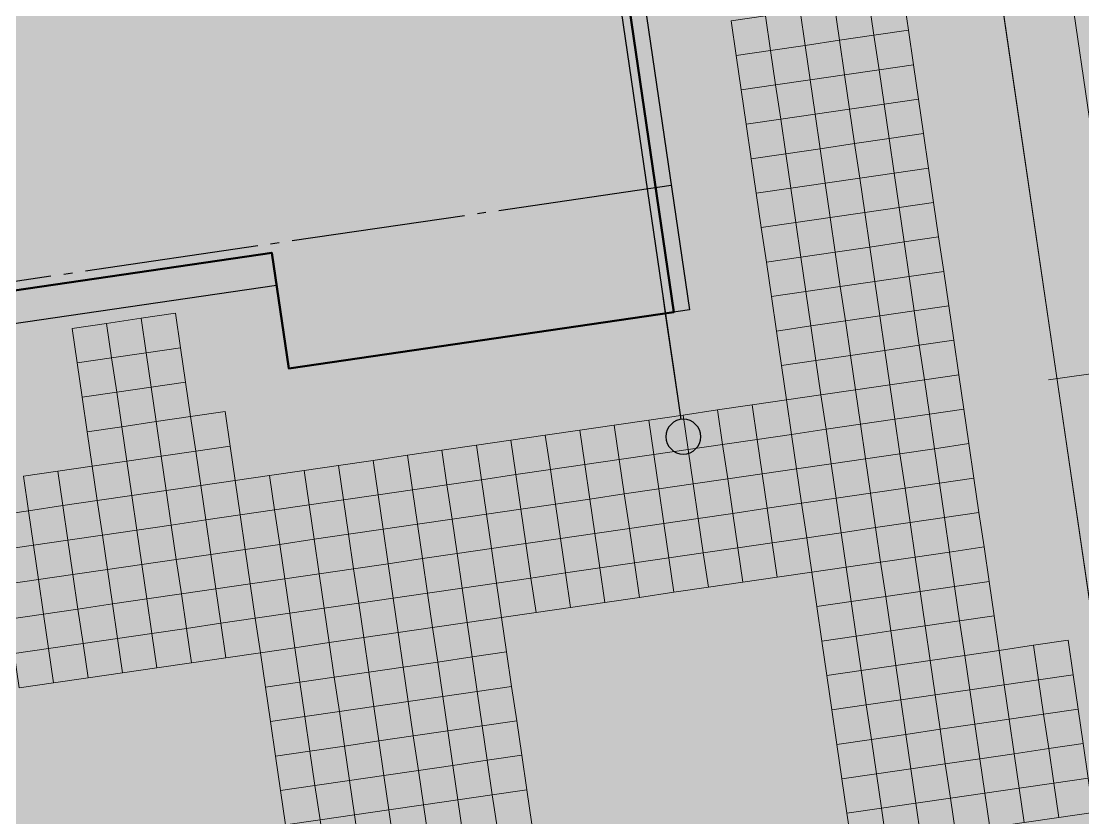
# Model space of a CAD drawing. Header units: metres. Extents: x 2 to 659295185, y -28 to 1124222152.
# Drawn here: x 656995.6 to 657026.11, y 1124443.84 to 1124466.75 of the extents above; entities that cross this region are included whole.
import ezdxf

# ---------------------------------------------------------------- set-up
doc = ezdxf.new("R2010")
doc.units = ezdxf.units.M
doc.header["$MEASUREMENT"] = 0
doc.linetypes.add('CENTER2', pattern=[1.125, 0.75, -0.125, 0.125, -0.125])
doc.linetypes.add('GOST2.303 5', pattern=[24, 20, -1.5, 1, -1.5])
doc.layers.add('Canchas', color=7, linetype='CONTINUOUS', lineweight=9)
doc.layers.add('ESCUELA', color=7, linetype='CONTINUOUS', lineweight=15)
doc.layers.add('parcela escuela', color=7, linetype='CONTINUOUS', lineweight=9, true_color=0xfffbf0)
doc.layers.add('texto', color=255, linetype='CONTINUOUS')

# ---------------------------------------------------------------- blocks, each defined once
blk = doc.blocks.new('Escuela')
at = {"layer": 'ESCUELA', "linetype": 'Continuous', "lineweight": 0}
blk.add_hatch(color=252, dxfattribs=at).paths.add_polyline_path([(259679, 202065), (259679, 211065), (256079, 211065), (256079, 213365), (219579, 213366), (219578, 191506), (230758, 191506), (230759, 194866), (256079, 194865), (256079, 202065)])
at = {"layer": 'ESCUELA', "color": 1, "lineweight": 25}
for p in [(219829, 214316), (219828, 191506)]:
    blk.add_line(p, (219828, 189033), dxfattribs=at)
at = {"layer": 'ESCUELA', "color": 1, "ltscale": 3.333333}
blk.add_line((219828, 191506), (219828, 189033), dxfattribs=at)
blk.add_line((219828, 191506), (219828, 189033), dxfattribs=at)
at = {"layer": 'ESCUELA', "color": 5, "lineweight": 30, "ltscale": 100}
blk.add_lwpolyline([(256529, 211515), (256529, 214315), (219129, 214316), (219128, 191506), (230758, 191506), (230759, 193916), (256529, 193915), (256529, 201615), (260129, 201615), (260129, 211515), (256529, 211515)], close=True, dxfattribs=at)
at = {"layer": 'ESCUELA', "color": 7, "lineweight": 70, "ltscale": 0.033333}
blk.add_lwpolyline([(259679, 202065), (259679, 211065), (256079, 211065), (256079, 213365), (219579, 213366), (219578, 191506), (230758, 191506), (230759, 194866), (256079, 194865), (256079, 202065), (259679, 202065)], close=True, dxfattribs=at)
at = {"layer": 'ESCUELA', "color": 1, "linetype": 'GOST2.303 5', "lineweight": 25, "ltscale": 250}
blk.add_lwpolyline([(219129, 195116), (256079, 195115), (259429, 195115), (262532, 195115)], dxfattribs=at)
at = {"layer": 'ESCUELA', "color": 1, "linetype": 'GOST2.303 5', "lineweight": 25, "ltscale": 100}
blk.add_lwpolyline([(219828, 192006), (219828, 191506), (219828, 189976), (219828, 188428)], dxfattribs=at)
at = {"layer": 'ESCUELA', "color": 1, "linetype": 'Continuous', "lineweight": 25, "ltscale": 100}
blk.add_circle((219828, 187928), 500, dxfattribs=at)
blk = doc.blocks.new('cancha 3')
at = {"layer": 'Canchas', "ltscale": 100, "true_color": 0x7bd1b5}
h = blk.add_hatch(color=123, dxfattribs=at)
h.paths.add_polyline_path([(656547.463, 1124241.66), (656579.463, 1124241.66), (656579.463, 1124222.66), (656547.463, 1124222.66)])
h.paths.add_polyline_path([(656549.463, 1124239.66), (656577.463, 1124239.66), (656577.463, 1124235.16), (656571.663, 1124233.96), (656571.663, 1124230.36), (656577.463, 1124229.16), (656577.463, 1124224.66), (656549.463, 1124224.66), (656549.463, 1124229.16), (656555.263, 1124230.36), (656555.263, 1124233.96), (656549.463, 1124235.16)], flags=16)
at = {"layer": 'Canchas', "lineweight": 100, "ltscale": 100, "true_color": 0xe79898}
h = blk.add_hatch(color=21, dxfattribs=at)
edge = h.paths.add_edge_path(flags=16)
edge.add_arc((656563.463, 1124232.16), 1.8, 0, 360)
edge = h.paths.add_edge_path()
edge.add_line((656549.463, 1124239.66), (656577.463, 1124239.66))
edge.add_line((656577.463, 1124239.66), (656577.463, 1124238.41))
edge.add_line((656577.463, 1124238.41), (656575.888, 1124238.41))
edge.add_arc((656575.888, 1124232.16), 6.25, 90, 270)
edge.add_line((656575.888, 1124225.91), (656577.463, 1124225.91))
edge.add_line((656577.463, 1124225.91), (656577.463, 1124224.66))
edge.add_line((656577.463, 1124224.66), (656549.463, 1124224.66))
edge.add_line((656549.463, 1124224.66), (656549.463, 1124225.91))
edge.add_line((656549.463, 1124225.91), (656551.038, 1124225.91))
edge.add_arc((656551.038, 1124232.16), 6.25, 270, 450)
edge.add_line((656551.038, 1124238.41), (656549.463, 1124238.41))
edge.add_line((656549.463, 1124238.41), (656549.463, 1124239.66))
at = {"layer": 'Canchas', "linetype": 'CENTER2', "ltscale": 5}
blk.add_line((656563.463, 1124241.985), (656563.463, 1124222.41), dxfattribs=at)
at = {"layer": 'Canchas', "linetype": 'Continuous', "ltscale": 0.25}
blk.add_line((656577.463, 1124224.66), (656549.463, 1124224.66), dxfattribs=at)
at = {"layer": 'Canchas', "color": 7, "ltscale": 100, "true_color": 0xffffff}
for p, q in [((656577.463, 1124224.66), (656549.463, 1124224.66)), ((656579.463, 1124222.66), (656547.463, 1124222.66))]:
    blk.add_line(p, q, dxfattribs=at)
at = {"layer": 'Canchas', "linetype": 'Continuous', "ltscale": 0.15}
blk.add_line((656579.463, 1124222.66), (656547.463, 1124222.66), dxfattribs=at)
at = {"layer": 'Canchas'}
blk.add_lwpolyline([(656547.463, 1124241.66), (656547.463, 1124222.66), (656579.463, 1124222.66), (656579.463, 1124241.66), (656547.463, 1124241.66)], dxfattribs=at)

msp = doc.modelspace()

# ---------------------------------------------------------------- hatches: boundary and pattern name
at = {"layer": 'parcela escuela', "linetype": 'Continuous'}
h = msp.add_hatch(color=256, dxfattribs=at)
edge = h.paths.add_edge_path()
edge.add_line((656957.8866, 1124481.2702), (656965.133, 1124431.7024))
edge.add_line((656965.133, 1124431.7024), (657000.5329, 1124436.8778))
edge.add_arc((657003.1674, 1124418.4915), 18.5741, 54.40376, 98.15409, ccw=False)
edge.add_line((657013.9788, 1124433.5948), (657050.1474, 1124438.8829))
edge.add_line((657050.1474, 1124438.8829), (657043.4221, 1124484.8819))
edge.add_arc((657034.7149, 1124483.6097), 8.7996, 8.31257, 98.36083)
edge.add_line((657033.4354, 1124492.3158), (656957.8866, 1124481.2702))

# ---------------------------------------------------------------- linework, layer by layer
at = {"layer": 'ESCUELA', "color": 248, "lineweight": 9, "ltscale": 100, "elevation": 433.2399}
for points in [[(657018.9523, 1124467.1873), (657019.0969, 1124466.1978), (657020.0864, 1124466.3425), (657019.9418, 1124467.332)], [(657019.9418, 1124467.332), (657020.0864, 1124466.3425), (657021.0759, 1124466.4871), (657020.9312, 1124467.4766)], [(657016.9733, 1124466.898), (657017.118, 1124465.9085), (657018.1074, 1124466.0532), (657017.9628, 1124467.0427)], [(657017.9628, 1124467.0427), (657018.1074, 1124466.0532), (657019.0969, 1124466.1978), (657018.9523, 1124467.1873)], [(657015.9838, 1124466.7534), (657016.1285, 1124465.7639), (657017.118, 1124465.9085), (657016.9733, 1124466.898)], [(657020.0864, 1124466.3425), (657020.231, 1124465.353), (657021.2205, 1124465.4976), (657021.0759, 1124466.4871)], [(657018.1074, 1124466.0532), (657018.2521, 1124465.0637), (657019.2416, 1124465.2084), (657019.0969, 1124466.1978)], [(657019.0969, 1124466.1978), (657019.2416, 1124465.2084), (657020.231, 1124465.353), (657020.0864, 1124466.3425)], [(657016.1285, 1124465.7639), (657016.2731, 1124464.7744), (657017.2626, 1124464.9191), (657017.118, 1124465.9086)], [(657017.118, 1124465.9086), (657017.2626, 1124464.9191), (657018.2521, 1124465.0637), (657018.1074, 1124466.0532)], [(657020.231, 1124465.353), (657020.3757, 1124464.3635), (657021.3652, 1124464.5082), (657021.2205, 1124465.4976)], [(657018.2521, 1124465.0637), (657018.3967, 1124464.0742), (657019.3862, 1124464.2189), (657019.2416, 1124465.2084)], [(657019.2416, 1124465.2084), (657019.3862, 1124464.2189), (657020.3757, 1124464.3635), (657020.231, 1124465.353)], [(657016.2731, 1124464.7744), (657016.4177, 1124463.785), (657017.4072, 1124463.9296), (657017.2626, 1124464.9191)], [(657017.2626, 1124464.9191), (657017.4072, 1124463.9296), (657018.3967, 1124464.0742), (657018.2521, 1124465.0637)], [(657019.3862, 1124464.2189), (657019.5308, 1124463.2294), (657020.5203, 1124463.374), (657020.3757, 1124464.3635)], [(657020.3757, 1124464.3635), (657020.5203, 1124463.374), (657021.5098, 1124463.5187), (657021.3652, 1124464.5082)], [(657017.4072, 1124463.9296), (657017.5519, 1124462.9401), (657018.5414, 1124463.0848), (657018.3967, 1124464.0742)], [(657018.3967, 1124464.0742), (657018.5414, 1124463.0848), (657019.5308, 1124463.2294), (657019.3862, 1124464.2189)], [(657016.4177, 1124463.785), (657016.5624, 1124462.7955), (657017.5519, 1124462.9401), (657017.4072, 1124463.9296)], [(657019.5308, 1124463.2294), (657019.6755, 1124462.2399), (657020.665, 1124462.3846), (657020.5203, 1124463.374)], [(657020.5203, 1124463.374), (657020.665, 1124462.3846), (657021.6544, 1124462.5292), (657021.5098, 1124463.5187)], [(657017.5519, 1124462.9401), (657017.6965, 1124461.9506), (657018.686, 1124462.0953), (657018.5414, 1124463.0848)], [(657018.5414, 1124463.0848), (657018.686, 1124462.0953), (657019.6755, 1124462.2399), (657019.5308, 1124463.2294)], [(657016.5624, 1124462.7955), (657016.707, 1124461.806), (657017.6965, 1124461.9506), (657017.5519, 1124462.9401)], [(657020.665, 1124462.3846), (657020.8096, 1124461.3951), (657021.7991, 1124461.5397), (657021.6544, 1124462.5292)], [(657018.686, 1124462.0953), (657018.8306, 1124461.1058), (657019.8201, 1124461.2504), (657019.6755, 1124462.2399)], [(657019.6755, 1124462.2399), (657019.8201, 1124461.2504), (657020.8096, 1124461.3951), (657020.665, 1124462.3846)], [(657016.707, 1124461.806), (657016.8517, 1124460.8165), (657017.8411, 1124460.9612), (657017.6965, 1124461.9506)], [(657017.6965, 1124461.9506), (657017.8411, 1124460.9612), (657018.8306, 1124461.1058), (657018.686, 1124462.0953)], [(657020.8096, 1124461.3951), (657020.9542, 1124460.4056), (657021.9437, 1124460.5502), (657021.7991, 1124461.5397)], [(657018.8306, 1124461.1058), (657018.9753, 1124460.1163), (657019.9648, 1124460.261), (657019.8201, 1124461.2504)], [(657019.8201, 1124461.2504), (657019.9648, 1124460.261), (657020.9542, 1124460.4056), (657020.8096, 1124461.3951)], [(657016.8517, 1124460.8165), (657016.9963, 1124459.827), (657017.9858, 1124459.9717), (657017.8411, 1124460.9612)], [(657017.8411, 1124460.9612), (657017.9858, 1124459.9717), (657018.9753, 1124460.1163), (657018.8306, 1124461.1058)], [(657019.9648, 1124460.261), (657020.1094, 1124459.2715), (657021.0989, 1124459.4161), (657020.9542, 1124460.4056)], [(657020.9542, 1124460.4056), (657021.0989, 1124459.4161), (657022.0884, 1124459.5608), (657021.9437, 1124460.5502)], [(657017.9858, 1124459.9717), (657018.1304, 1124458.9822), (657019.1199, 1124459.1268), (657018.9753, 1124460.1163)], [(657018.9753, 1124460.1163), (657019.1199, 1124459.1268), (657020.1094, 1124459.2715), (657019.9648, 1124460.261)], [(657016.9963, 1124459.827), (657017.1409, 1124458.8376), (657018.1304, 1124458.9822), (657017.9858, 1124459.9717)], [(657020.1094, 1124459.2715), (657020.254, 1124458.282), (657021.2435, 1124458.4266), (657021.0989, 1124459.4161)], [(657021.0989, 1124459.4161), (657021.2435, 1124458.4266), (657022.233, 1124458.5713), (657022.0884, 1124459.5608)], [(657018.1304, 1124458.9822), (657018.2751, 1124457.9927), (657019.2646, 1124458.1374), (657019.1199, 1124459.1269)], [(657019.1199, 1124459.1269), (657019.2646, 1124458.1374), (657020.254, 1124458.282), (657020.1094, 1124459.2715)], [(657017.1409, 1124458.8376), (657017.2856, 1124457.8481), (657018.2751, 1124457.9927), (657018.1304, 1124458.9822)], [(657021.2435, 1124458.4267), (657021.3882, 1124457.4372), (657022.3776, 1124457.5818), (657022.233, 1124458.5713)], [(656998.0521, 1124458.0684), (656998.1967, 1124457.079), (656999.1862, 1124457.2236), (656999.0415, 1124458.2131)], [(656999.0415, 1124458.2131), (656999.1862, 1124457.2236), (657000.1757, 1124457.3682), (657000.031, 1124458.3577)], [(657019.2646, 1124458.1374), (657019.4092, 1124457.1479), (657020.3987, 1124457.2925), (657020.254, 1124458.282)], [(657020.254, 1124458.282), (657020.3987, 1124457.2925), (657021.3882, 1124457.4372), (657021.2435, 1124458.4267)], [(656997.0626, 1124457.9238), (656997.2072, 1124456.9343), (656998.1967, 1124457.079), (656998.0521, 1124458.0684)], [(657017.2856, 1124457.8481), (657017.4302, 1124456.8586), (657018.4197, 1124457.0032), (657018.2751, 1124457.9927)], [(657018.2751, 1124457.9927), (657018.4197, 1124457.0032), (657019.4092, 1124457.1479), (657019.2646, 1124458.1374)], [(657021.3882, 1124457.4372), (657021.5328, 1124456.4477), (657022.5223, 1124456.5923), (657022.3776, 1124457.5818)], [(656999.1862, 1124457.2236), (656999.3308, 1124456.2341), (657000.3203, 1124456.3788), (657000.1757, 1124457.3682)], [(657019.4092, 1124457.1479), (657019.5538, 1124456.1584), (657020.5433, 1124456.3031), (657020.3987, 1124457.2925)], [(657020.3987, 1124457.2925), (657020.5433, 1124456.3031), (657021.5328, 1124456.4477), (657021.3882, 1124457.4372)], [(656997.2072, 1124456.9343), (656997.3519, 1124455.9448), (656998.3413, 1124456.0895), (656998.1967, 1124457.079)], [(656998.1967, 1124457.079), (656998.3413, 1124456.0895), (656999.3308, 1124456.2341), (656999.1862, 1124457.2236)], [(657017.4302, 1124456.8586), (657017.5749, 1124455.8691), (657018.5643, 1124456.0138), (657018.4197, 1124457.0033)], [(657018.4197, 1124457.0033), (657018.5643, 1124456.0138), (657019.5538, 1124456.1584), (657019.4092, 1124457.1479)], [(656999.3308, 1124456.2341), (656999.4755, 1124455.2446), (657000.4649, 1124455.3893), (657000.3203, 1124456.3788)], [(657020.5439, 1124456.3031), (657020.6886, 1124455.3137), (657021.678, 1124455.4583), (657021.5334, 1124456.4478)], [(657021.5334, 1124456.4478), (657021.678, 1124455.4583), (657022.6675, 1124455.6029), (657022.5229, 1124456.5924)], [(656997.3519, 1124455.9448), (656997.4965, 1124454.9554), (656998.486, 1124455.1), (656998.3413, 1124456.0895)], [(656998.3413, 1124456.0895), (656998.486, 1124455.1), (656999.4755, 1124455.2446), (656999.3308, 1124456.2341)], [(657018.5649, 1124456.0139), (657018.7096, 1124455.0244), (657019.6991, 1124455.169), (657019.5544, 1124456.1585)], [(657019.5544, 1124456.1585), (657019.6991, 1124455.169), (657020.6886, 1124455.3137), (657020.5439, 1124456.3031)], [(657015.5965, 1124455.5799), (657015.7411, 1124454.5905), (657016.7306, 1124454.7351), (657016.586, 1124455.7246)], [(657016.586, 1124455.7246), (657016.7306, 1124454.7351), (657017.7201, 1124454.8797), (657017.5755, 1124455.8692)], [(657017.5755, 1124455.8692), (657017.7201, 1124454.8797), (657018.7096, 1124455.0244), (657018.5649, 1124456.0139)], [(657000.4649, 1124455.3893), (657000.6096, 1124454.3998), (657001.5991, 1124454.5444), (657001.4544, 1124455.5339)], [(657013.6175, 1124455.2907), (657013.7622, 1124454.3012), (657014.7516, 1124454.4458), (657014.607, 1124455.4353)], [(657014.607, 1124455.4353), (657014.7516, 1124454.4458), (657015.7411, 1124454.5905), (657015.5965, 1124455.5799)], [(657020.6886, 1124455.3137), (657020.8332, 1124454.3242), (657021.8227, 1124454.4688), (657021.678, 1124455.4583)], [(657021.678, 1124455.4583), (657021.8227, 1124454.4688), (657022.8122, 1124454.6135), (657022.6675, 1124455.6029)], [(656998.486, 1124455.1), (656998.6306, 1124454.1105), (656999.6201, 1124454.2552), (656999.4755, 1124455.2446)], [(656999.4755, 1124455.2446), (656999.6201, 1124454.2552), (657000.6096, 1124454.3998), (657000.4649, 1124455.3893)], [(657011.6386, 1124455.0014), (657011.7832, 1124454.0119), (657012.7727, 1124454.1565), (657012.628, 1124455.146)], [(657012.628, 1124455.146), (657012.7727, 1124454.1565), (657013.7622, 1124454.3012), (657013.6175, 1124455.2907)], [(657018.7096, 1124455.0244), (657018.8542, 1124454.0349), (657019.8437, 1124454.1795), (657019.6991, 1124455.169)], [(657019.6991, 1124455.169), (657019.8437, 1124454.1795), (657020.8332, 1124454.3242), (657020.6886, 1124455.3137)], [(656997.4965, 1124454.9554), (656997.6411, 1124453.9659), (656998.6306, 1124454.1105), (656998.486, 1124455.1)], [(657009.6596, 1124454.7121), (657009.8042, 1124453.7226), (657010.7937, 1124453.8673), (657010.6491, 1124454.8567)], [(657010.6491, 1124454.8567), (657010.7937, 1124453.8673), (657011.7832, 1124454.0119), (657011.6386, 1124455.0014)], [(657016.7306, 1124454.7351), (657016.8753, 1124453.7456), (657017.8647, 1124453.8903), (657017.7201, 1124454.8797)], [(657017.7201, 1124454.8797), (657017.8647, 1124453.8903), (657018.8542, 1124454.0349), (657018.7096, 1124455.0244)], [(657000.6096, 1124454.3998), (657000.7542, 1124453.4103), (657001.7437, 1124453.555), (657001.5991, 1124454.5444)], [(657007.6806, 1124454.4228), (657007.8253, 1124453.4333), (657008.8147, 1124453.578), (657008.6701, 1124454.5675)], [(657008.6701, 1124454.5675), (657008.8147, 1124453.578), (657009.8042, 1124453.7226), (657009.6596, 1124454.7121)], [(657014.7516, 1124454.4458), (657014.8963, 1124453.4563), (657015.8858, 1124453.601), (657015.7411, 1124454.5905)], [(657015.7411, 1124454.5905), (657015.8858, 1124453.601), (657016.8753, 1124453.7456), (657016.7306, 1124454.7351)], [(657021.8227, 1124454.4688), (657021.9673, 1124453.4793), (657022.9568, 1124453.624), (657022.8122, 1124454.6135)], [(656998.6306, 1124454.1105), (656998.7753, 1124453.121), (656999.7647, 1124453.2657), (656999.6201, 1124454.2552)], [(656999.6201, 1124454.2552), (656999.7647, 1124453.2657), (657000.7542, 1124453.4103), (657000.6096, 1124454.3998)], [(657005.7016, 1124454.1335), (657005.8463, 1124453.144), (657006.8358, 1124453.2887), (657006.6911, 1124454.2782)], [(657006.6911, 1124454.2782), (657006.8358, 1124453.2887), (657007.8253, 1124453.4333), (657007.6806, 1124454.4228)], [(657012.7727, 1124454.1565), (657012.9173, 1124453.1671), (657013.9068, 1124453.3117), (657013.7622, 1124454.3012)], [(657013.7622, 1124454.3012), (657013.9068, 1124453.3117), (657014.8963, 1124453.4563), (657014.7516, 1124454.4458)], [(657019.8437, 1124454.1795), (657019.9883, 1124453.1901), (657020.9778, 1124453.3347), (657020.8332, 1124454.3242)], [(657020.8332, 1124454.3242), (657020.9778, 1124453.3347), (657021.9673, 1124453.4793), (657021.8227, 1124454.4688)], [(656996.6516, 1124453.8212), (656996.7963, 1124452.8318), (656997.7858, 1124452.9764), (656997.6411, 1124453.9659)], [(656997.6411, 1124453.9659), (656997.7858, 1124452.9764), (656998.7753, 1124453.121), (656998.6306, 1124454.1105)], [(657003.7227, 1124453.8443), (657003.8673, 1124452.8548), (657004.8568, 1124452.9994), (657004.7122, 1124453.9889)], [(657004.7122, 1124453.9889), (657004.8568, 1124452.9994), (657005.8463, 1124453.144), (657005.7016, 1124454.1335)], [(657010.7937, 1124453.8673), (657010.9383, 1124452.8778), (657011.9278, 1124453.0224), (657011.7832, 1124454.0119)], [(657011.7832, 1124454.0119), (657011.9278, 1124453.0224), (657012.9173, 1124453.1671), (657012.7727, 1124454.1565)], [(657016.8753, 1124453.7456), (657017.0199, 1124452.7561), (657018.0094, 1124452.9008), (657017.8647, 1124453.8903)], [(657017.8647, 1124453.8903), (657018.0094, 1124452.9008), (657018.9989, 1124453.0454), (657018.8542, 1124454.0349)], [(657018.8542, 1124454.0349), (657018.9989, 1124453.0454), (657019.9883, 1124453.1901), (657019.8437, 1124454.1795)], [(656995.6622, 1124453.6766), (656995.8068, 1124452.6871), (656996.7963, 1124452.8318), (656996.6516, 1124453.8212)], [(657001.7437, 1124453.555), (657001.8883, 1124452.5655), (657002.8778, 1124452.7101), (657002.7332, 1124453.6996)], [(657002.7332, 1124453.6996), (657002.8778, 1124452.7101), (657003.8673, 1124452.8548), (657003.7227, 1124453.8443)], [(657007.8253, 1124453.4333), (657007.9699, 1124452.4439), (657008.9594, 1124452.5885), (657008.8147, 1124453.578)], [(657008.8147, 1124453.578), (657008.9594, 1124452.5885), (657009.9489, 1124452.7331), (657009.8042, 1124453.7226)], [(657009.8042, 1124453.7226), (657009.9489, 1124452.7331), (657010.9383, 1124452.8778), (657010.7937, 1124453.8673)], [(657014.8963, 1124453.4563), (657015.0409, 1124452.4669), (657016.0304, 1124452.6115), (657015.8858, 1124453.601)], [(657015.8858, 1124453.601), (657016.0304, 1124452.6115), (657017.0199, 1124452.7561), (657016.8753, 1124453.7456)], [(657021.9673, 1124453.4793), (657022.112, 1124452.4899), (657023.1014, 1124452.6345), (657022.9568, 1124453.624)], [(656999.7647, 1124453.2657), (656999.9094, 1124452.2762), (657000.8989, 1124452.4208), (657000.7542, 1124453.4103)], [(657000.7542, 1124453.4103), (657000.8989, 1124452.4208), (657001.8883, 1124452.5655), (657001.7437, 1124453.555)], [(657005.8463, 1124453.1441), (657005.9909, 1124452.1546), (657006.9804, 1124452.2992), (657006.8358, 1124453.2887)], [(657006.8358, 1124453.2887), (657006.9804, 1124452.2992), (657007.9699, 1124452.4439), (657007.8253, 1124453.4333)], [(657012.9173, 1124453.1671), (657013.062, 1124452.1776), (657014.0514, 1124452.3222), (657013.9068, 1124453.3117)], [(657013.9068, 1124453.3117), (657014.0514, 1124452.3222), (657015.0409, 1124452.4669), (657014.8963, 1124453.4563)], [(657019.9883, 1124453.1901), (657020.133, 1124452.2006), (657021.1225, 1124452.3452), (657020.9778, 1124453.3347)], [(657020.9778, 1124453.3347), (657021.1225, 1124452.3452), (657022.112, 1124452.4899), (657021.9673, 1124453.4793)], [(656996.7963, 1124452.8318), (656996.9409, 1124451.8423), (656997.9304, 1124451.9869), (656997.7858, 1124452.9764)], [(656997.7858, 1124452.9764), (656997.9304, 1124451.9869), (656998.9199, 1124452.1316), (656998.7753, 1124453.1211)], [(656998.7753, 1124453.1211), (656998.9199, 1124452.1316), (656999.9094, 1124452.2762), (656999.7647, 1124453.2657)], [(657003.8673, 1124452.8548), (657004.012, 1124451.8653), (657005.0014, 1124452.0099), (657004.8568, 1124452.9994)], [(657004.8568, 1124452.9994), (657005.0014, 1124452.0099), (657005.9909, 1124452.1546), (657005.8463, 1124453.1441)], [(657010.9383, 1124452.8778), (657011.083, 1124451.8883), (657012.0725, 1124452.0329), (657011.9278, 1124453.0224)], [(657011.9278, 1124453.0224), (657012.0725, 1124452.0329), (657013.062, 1124452.1776), (657012.9173, 1124453.1671)], [(657018.0094, 1124452.9008), (657018.154, 1124451.9113), (657019.1435, 1124452.0559), (657018.9989, 1124453.0454)], [(657018.9989, 1124453.0454), (657019.1435, 1124452.0559), (657020.133, 1124452.2006), (657019.9883, 1124453.1901)], [(656994.8173, 1124452.5425), (656994.962, 1124451.553), (656995.9514, 1124451.6976), (656995.8068, 1124452.6871)], [(656995.8068, 1124452.6871), (656995.9514, 1124451.6976), (656996.9409, 1124451.8423), (656996.7963, 1124452.8318)], [(657001.8883, 1124452.5655), (657002.033, 1124451.576), (657003.0225, 1124451.7207), (657002.8778, 1124452.7101)], [(657002.8778, 1124452.7101), (657003.0225, 1124451.7207), (657004.012, 1124451.8653), (657003.8673, 1124452.8548)], [(657008.9594, 1124452.5885), (657009.104, 1124451.599), (657010.0935, 1124451.7436), (657009.9489, 1124452.7331)], [(657009.9489, 1124452.7331), (657010.0935, 1124451.7436), (657011.083, 1124451.8883), (657010.9383, 1124452.8778)], [(657016.0304, 1124452.6115), (657016.175, 1124451.622), (657017.1645, 1124451.7666), (657017.0199, 1124452.7561)], [(657017.0199, 1124452.7562), (657017.1645, 1124451.7667), (657018.154, 1124451.9113), (657018.0094, 1124452.9008)], [(656999.9094, 1124452.2762), (657000.054, 1124451.2867), (657001.0435, 1124451.4314), (657000.8989, 1124452.4209)], [(657000.8989, 1124452.4209), (657001.0435, 1124451.4314), (657002.033, 1124451.576), (657001.8883, 1124452.5655)], [(657006.9804, 1124452.2992), (657007.125, 1124451.3097), (657008.1145, 1124451.4544), (657007.9699, 1124452.4439)], [(657007.9699, 1124452.4439), (657008.1145, 1124451.4544), (657009.104, 1124451.599), (657008.9594, 1124452.5885)], [(657014.0514, 1124452.3222), (657014.1961, 1124451.3327), (657015.1856, 1124451.4774), (657015.0409, 1124452.4669)], [(657015.0409, 1124452.4669), (657015.1856, 1124451.4774), (657016.175, 1124451.622), (657016.0304, 1124452.6115)], [(657021.1225, 1124452.3452), (657021.2671, 1124451.3557), (657022.2566, 1124451.5004), (657022.112, 1124452.4899)], [(657022.112, 1124452.4899), (657022.2566, 1124451.5004), (657023.2461, 1124451.645), (657023.1014, 1124452.6345)], [(656997.9304, 1124451.9869), (656998.0751, 1124450.9974), (656999.0645, 1124451.1421), (656998.9199, 1124452.1316)], [(656998.9199, 1124452.1316), (656999.0645, 1124451.1421), (657000.054, 1124451.2867), (656999.9094, 1124452.2762)], [(657005.0014, 1124452.0099), (657005.1461, 1124451.0205), (657006.1356, 1124451.1651), (657005.9909, 1124452.1546)], [(657005.9909, 1124452.1546), (657006.1356, 1124451.1651), (657007.125, 1124451.3097), (657006.9804, 1124452.2992)], [(657012.0725, 1124452.0329), (657012.2171, 1124451.0435), (657013.2066, 1124451.1881), (657013.062, 1124452.1776)], [(657013.062, 1124452.1776), (657013.2066, 1124451.1881), (657014.1961, 1124451.3327), (657014.0514, 1124452.3222)], [(657018.154, 1124451.9113), (657018.2987, 1124450.9218), (657019.2881, 1124451.0665), (657019.1435, 1124452.0559)], [(657019.1435, 1124452.0559), (657019.2881, 1124451.0665), (657020.2776, 1124451.2111), (657020.133, 1124452.2006)], [(657020.133, 1124452.2006), (657020.2776, 1124451.2111), (657021.2671, 1124451.3557), (657021.1225, 1124452.3452)], [(656995.9514, 1124451.6977), (656996.0961, 1124450.7082), (656997.0856, 1124450.8528), (656996.9409, 1124451.8423)], [(656996.9409, 1124451.8423), (656997.0856, 1124450.8528), (656998.0751, 1124450.9974), (656997.9304, 1124451.9869)], [(657003.0225, 1124451.7207), (657003.1671, 1124450.7312), (657004.1566, 1124450.8758), (657004.012, 1124451.8653)], [(657004.012, 1124451.8653), (657004.1566, 1124450.8758), (657005.1461, 1124451.0205), (657005.0014, 1124452.0099)], [(657010.0935, 1124451.7437), (657010.2381, 1124450.7542), (657011.2276, 1124450.8988), (657011.083, 1124451.8883)], [(657011.083, 1124451.8883), (657011.2276, 1124450.8988), (657012.2171, 1124451.0435), (657012.0725, 1124452.0329)], [(657016.175, 1124451.622), (657016.3197, 1124450.6325), (657017.3092, 1124450.7772), (657017.1645, 1124451.7666)], [(657017.1645, 1124451.7667), (657017.3092, 1124450.7772), (657018.2987, 1124450.9218), (657018.154, 1124451.9113)], [(656994.962, 1124451.553), (656995.1066, 1124450.5635), (656996.0961, 1124450.7082), (656995.9514, 1124451.6977)], [(657001.0435, 1124451.4314), (657001.1881, 1124450.4419), (657002.1776, 1124450.5865), (657002.033, 1124451.576)], [(657002.033, 1124451.576), (657002.1776, 1124450.5865), (657003.1671, 1124450.7312), (657003.0225, 1124451.7207)], [(657007.125, 1124451.3097), (657007.2697, 1124450.3203), (657008.2592, 1124450.4649), (657008.1145, 1124451.4544)], [(657008.1145, 1124451.4544), (657008.2592, 1124450.4649), (657009.2487, 1124450.6095), (657009.104, 1124451.599)], [(657009.104, 1124451.599), (657009.2487, 1124450.6095), (657010.2381, 1124450.7542), (657010.0935, 1124451.7437)], [(657014.1961, 1124451.3327), (657014.3407, 1124450.3432), (657015.3302, 1124450.4879), (657015.1856, 1124451.4774)], [(657015.1856, 1124451.4774), (657015.3302, 1124450.4879), (657016.3197, 1124450.6325), (657016.175, 1124451.622)], [(657021.2671, 1124451.3558), (657021.4117, 1124450.3663), (657022.4012, 1124450.5109), (657022.2566, 1124451.5004)], [(657022.2566, 1124451.5004), (657022.4012, 1124450.5109), (657023.3907, 1124450.6555), (657023.2461, 1124451.645)], [(656998.0751, 1124450.9975), (656998.2197, 1124450.008), (656999.2092, 1124450.1526), (656999.0645, 1124451.1421)], [(656999.0645, 1124451.1421), (656999.2092, 1124450.1526), (657000.1987, 1124450.2973), (657000.054, 1124451.2867)], [(657000.054, 1124451.2867), (657000.1987, 1124450.2973), (657001.1881, 1124450.4419), (657001.0435, 1124451.4314)], [(657005.1461, 1124451.0205), (657005.2907, 1124450.031), (657006.2802, 1124450.1756), (657006.1356, 1124451.1651)], [(657006.1356, 1124451.1651), (657006.2802, 1124450.1756), (657007.2697, 1124450.3203), (657007.125, 1124451.3097)], [(657012.2171, 1124451.0435), (657012.3618, 1124450.054), (657013.3512, 1124450.1986), (657013.2066, 1124451.1881)], [(657013.2066, 1124451.1881), (657013.3512, 1124450.1986), (657014.3407, 1124450.3432), (657014.1961, 1124451.3327)], [(657019.2881, 1124451.0665), (657019.4328, 1124450.077), (657020.4223, 1124450.2216), (657020.2776, 1124451.2111)], [(657020.2776, 1124451.2111), (657020.4223, 1124450.2216), (657021.4117, 1124450.3663), (657021.2671, 1124451.3558)], [(656996.0961, 1124450.7082), (656996.2407, 1124449.7187), (656997.2302, 1124449.8633), (656997.0856, 1124450.8528)], [(656997.0856, 1124450.8528), (656997.2302, 1124449.8633), (656998.2197, 1124450.008), (656998.0751, 1124450.9975)], [(657003.1671, 1124450.7312), (657003.3118, 1124449.7417), (657004.3012, 1124449.8863), (657004.1566, 1124450.8758)], [(657004.1566, 1124450.8758), (657004.3012, 1124449.8863), (657005.2907, 1124450.031), (657005.1461, 1124451.0205)], [(657010.2381, 1124450.7542), (657010.3828, 1124449.7647), (657011.3723, 1124449.9093), (657011.2276, 1124450.8988)], [(657011.2276, 1124450.8988), (657011.3723, 1124449.9093), (657012.3618, 1124450.054), (657012.2171, 1124451.0435)], [(657018.2987, 1124450.9218), (657018.4433, 1124449.9323), (657019.4328, 1124450.077), (657019.2881, 1124451.0665)], [(656995.1066, 1124450.5635), (656995.2512, 1124449.5741), (656996.2407, 1124449.7187), (656996.0961, 1124450.7082)], [(657001.1881, 1124450.4419), (657001.3328, 1124449.4524), (657002.3223, 1124449.5971), (657002.1776, 1124450.5865)], [(657002.1776, 1124450.5865), (657002.3223, 1124449.5971), (657003.3118, 1124449.7417), (657003.1671, 1124450.7312)], [(657008.2592, 1124450.4649), (657008.4038, 1124449.4754), (657009.3933, 1124449.6201), (657009.2487, 1124450.6095)], [(657009.2487, 1124450.6095), (657009.3933, 1124449.6201), (657010.3828, 1124449.7647), (657010.2381, 1124450.7542)], [(657022.4012, 1124450.5109), (657022.5459, 1124449.5214), (657023.5354, 1124449.6661), (657023.3907, 1124450.6556)], [(656999.2092, 1124450.1526), (656999.3538, 1124449.1631), (657000.3433, 1124449.3078), (657000.1987, 1124450.2973)], [(657000.1987, 1124450.2973), (657000.3433, 1124449.3078), (657001.3328, 1124449.4524), (657001.1881, 1124450.4419)], [(657006.2802, 1124450.1756), (657006.4248, 1124449.1861), (657007.4143, 1124449.3308), (657007.2697, 1124450.3203)], [(657007.2697, 1124450.3203), (657007.4143, 1124449.3308), (657008.4038, 1124449.4754), (657008.2592, 1124450.4649)], [(657019.4328, 1124450.077), (657019.5774, 1124449.0875), (657020.5669, 1124449.2321), (657020.4223, 1124450.2216)], [(657020.4223, 1124450.2216), (657020.5669, 1124449.2321), (657021.5564, 1124449.3768), (657021.4117, 1124450.3663)], [(657021.4117, 1124450.3663), (657021.5564, 1124449.3768), (657022.5459, 1124449.5214), (657022.4012, 1124450.5109)], [(656997.2302, 1124449.8633), (656997.3748, 1124448.8739), (656998.3643, 1124449.0185), (656998.2197, 1124450.008)], [(656998.2197, 1124450.008), (656998.3643, 1124449.0185), (656999.3538, 1124449.1631), (656999.2092, 1124450.1526)], [(657004.3012, 1124449.8863), (657004.4459, 1124448.8969), (657005.4354, 1124449.0415), (657005.2907, 1124450.031)], [(657005.2907, 1124450.031), (657005.4354, 1124449.0415), (657006.4248, 1124449.1861), (657006.2802, 1124450.1756)], [(657018.4433, 1124449.9324), (657018.5879, 1124448.9429), (657019.5774, 1124449.0875), (657019.4328, 1124450.077)], [(656995.2512, 1124449.5741), (656995.3959, 1124448.5846), (656996.3854, 1124448.7292), (656996.2407, 1124449.7187)], [(656996.2407, 1124449.7187), (656996.3854, 1124448.7292), (656997.3748, 1124448.8739), (656997.2302, 1124449.8633)], [(657002.3223, 1124449.5971), (657002.4669, 1124448.6076), (657003.4564, 1124448.7522), (657003.3118, 1124449.7417)], [(657003.3118, 1124449.7417), (657003.4564, 1124448.7522), (657004.4459, 1124448.8969), (657004.3012, 1124449.8863)], [(657008.4038, 1124449.4754), (657008.5485, 1124448.4859), (657009.5379, 1124448.6306), (657009.3933, 1124449.6201)], [(657022.5459, 1124449.5214), (657022.6905, 1124448.532), (657023.68, 1124448.6766), (657023.5354, 1124449.6661)], [(656999.3538, 1124449.1631), (656999.4985, 1124448.1737), (657000.4879, 1124448.3183), (657000.3433, 1124449.3078)], [(657000.3433, 1124449.3078), (657000.4879, 1124448.3183), (657001.4774, 1124448.4629), (657001.3328, 1124449.4524)], [(657001.3328, 1124449.4524), (657001.4774, 1124448.4629), (657002.4669, 1124448.6076), (657002.3223, 1124449.5971)], [(657006.4248, 1124449.1861), (657006.5695, 1124448.1967), (657007.559, 1124448.3413), (657007.4143, 1124449.3308)], [(657007.4143, 1124449.3308), (657007.559, 1124448.3413), (657008.5485, 1124448.4859), (657008.4038, 1124449.4754)], [(657020.5669, 1124449.2322), (657020.7115, 1124448.2427), (657021.701, 1124448.3873), (657021.5564, 1124449.3768)], [(657021.5564, 1124449.3768), (657021.701, 1124448.3873), (657022.6905, 1124448.532), (657022.5459, 1124449.5214)], [(656997.3748, 1124448.8739), (656997.5195, 1124447.8844), (656998.509, 1124448.029), (656998.3643, 1124449.0185)], [(656998.3643, 1124449.0185), (656998.509, 1124448.029), (656999.4985, 1124448.1737), (656999.3538, 1124449.1631)], [(657004.4459, 1124448.8969), (657004.5905, 1124447.9074), (657005.58, 1124448.052), (657005.4354, 1124449.0415)], [(657005.4354, 1124449.0415), (657005.58, 1124448.052), (657006.5695, 1124448.1967), (657006.4248, 1124449.1861)], [(657018.5879, 1124448.9429), (657018.7326, 1124447.9534), (657019.7221, 1124448.098), (657019.5774, 1124449.0875)], [(657019.5774, 1124449.0875), (657019.7221, 1124448.098), (657020.7115, 1124448.2427), (657020.5669, 1124449.2322)], [(656995.3959, 1124448.5846), (656995.5405, 1124447.5951), (656996.53, 1124447.7397), (656996.3854, 1124448.7292)], [(656996.3854, 1124448.7292), (656996.53, 1124447.7397), (656997.5195, 1124447.8844), (656997.3748, 1124448.8739)], [(657002.4669, 1124448.6076), (657002.6115, 1124447.6181), (657003.601, 1124447.7627), (657003.4564, 1124448.7522)], [(657003.4564, 1124448.7522), (657003.601, 1124447.7627), (657004.5905, 1124447.9074), (657004.4459, 1124448.8969)], [(657023.68, 1124448.6766), (657023.8246, 1124447.6871), (657024.8141, 1124447.8318), (657024.6695, 1124448.8212)], [(657024.6695, 1124448.8212), (657024.8141, 1124447.8318), (657025.8036, 1124447.9764), (657025.659, 1124448.9659)], [(657007.559, 1124448.3413), (657007.7036, 1124447.3518), (657008.6931, 1124447.4965), (657008.5485, 1124448.4859)], [(657008.5485, 1124448.4859), (657008.6931, 1124447.4965), (657009.6826, 1124447.6411), (657009.5379, 1124448.6306)], [(657021.701, 1124448.3873), (657021.8457, 1124447.3978), (657022.8351, 1124447.5425), (657022.6905, 1124448.532)], [(657022.6905, 1124448.532), (657022.8351, 1124447.5425), (657023.8246, 1124447.6871), (657023.68, 1124448.6766)], [(657005.58, 1124448.052), (657005.7246, 1124447.0625), (657006.7141, 1124447.2072), (657006.5695, 1124448.1967)], [(657006.5695, 1124448.1967), (657006.7141, 1124447.2072), (657007.7036, 1124447.3518), (657007.559, 1124448.3413)], [(657018.7326, 1124447.9534), (657018.8772, 1124446.9639), (657019.8667, 1124447.1086), (657019.7221, 1124448.098)], [(657019.7221, 1124448.098), (657019.8667, 1124447.1086), (657020.8562, 1124447.2532), (657020.7115, 1124448.2427)], [(657020.7115, 1124448.2427), (657020.8562, 1124447.2532), (657021.8457, 1124447.3978), (657021.701, 1124448.3873)], [(657003.601, 1124447.7627), (657003.7457, 1124446.7733), (657004.7352, 1124446.9179), (657004.5905, 1124447.9074)], [(657004.5905, 1124447.9074), (657004.7352, 1124446.9179), (657005.7246, 1124447.0625), (657005.58, 1124448.052)], [(657023.8246, 1124447.6871), (657023.9693, 1124446.6976), (657024.9588, 1124446.8423), (657024.8141, 1124447.8318)], [(657024.8141, 1124447.8318), (657024.9588, 1124446.8423), (657025.9482, 1124446.9869), (657025.8036, 1124447.9764)], [(657002.6115, 1124447.6181), (657002.7562, 1124446.6286), (657003.7457, 1124446.7733), (657003.601, 1124447.7627)], [(657007.7036, 1124447.3518), (657007.8482, 1124446.3623), (657008.8377, 1124446.507), (657008.6931, 1124447.4965)], [(657008.6931, 1124447.4965), (657008.8377, 1124446.507), (657009.8272, 1124446.6516), (657009.6826, 1124447.6411)], [(657021.8457, 1124447.3978), (657021.9903, 1124446.4084), (657022.9798, 1124446.553), (657022.8351, 1124447.5425)], [(657022.8351, 1124447.5425), (657022.9798, 1124446.553), (657023.9693, 1124446.6976), (657023.8246, 1124447.6871)], [(657005.7246, 1124447.0625), (657005.8693, 1124446.0731), (657006.8588, 1124446.2177), (657006.7141, 1124447.2072)], [(657006.7141, 1124447.2072), (657006.8588, 1124446.2177), (657007.8482, 1124446.3623), (657007.7036, 1124447.3518)], [(657019.8667, 1124447.1086), (657020.0113, 1124446.1191), (657021.0008, 1124446.2637), (657020.8562, 1124447.2532)], [(657020.8562, 1124447.2532), (657021.0008, 1124446.2637), (657021.9903, 1124446.4084), (657021.8457, 1124447.3978)], [(657003.7457, 1124446.7733), (657003.8903, 1124445.7838), (657004.8798, 1124445.9284), (657004.7352, 1124446.9179)], [(657004.7352, 1124446.9179), (657004.8798, 1124445.9284), (657005.8693, 1124446.0731), (657005.7246, 1124447.0625)], [(657018.8772, 1124446.9639), (657019.0219, 1124445.9744), (657020.0113, 1124446.1191), (657019.8667, 1124447.1086)], [(657024.9588, 1124446.8423), (657025.1034, 1124445.8528), (657026.0929, 1124445.9974), (657025.9482, 1124446.9869)], [(657002.7562, 1124446.6286), (657002.9008, 1124445.6391), (657003.8903, 1124445.7838), (657003.7457, 1124446.7733)], [(657008.8377, 1124446.507), (657008.9824, 1124445.5175), (657009.9719, 1124445.6621), (657009.8272, 1124446.6516)], [(657022.9798, 1124446.553), (657023.1244, 1124445.5635), (657024.1139, 1124445.7082), (657023.9693, 1124446.6976)], [(657023.9693, 1124446.6976), (657024.1139, 1124445.7082), (657025.1034, 1124445.8528), (657024.9588, 1124446.8423)], [(657006.8588, 1124446.2177), (657007.0034, 1124445.2282), (657007.9929, 1124445.3729), (657007.8482, 1124446.3624)], [(657007.8482, 1124446.3624), (657007.9929, 1124445.3729), (657008.9824, 1124445.5175), (657008.8377, 1124446.507)], [(657020.0113, 1124446.1191), (657020.156, 1124445.1296), (657021.1455, 1124445.2742), (657021.0008, 1124446.2637)], [(657021.0008, 1124446.2637), (657021.1455, 1124445.2742), (657022.1349, 1124445.4189), (657021.9903, 1124446.4084)], [(657021.9903, 1124446.4084), (657022.1349, 1124445.4189), (657023.1244, 1124445.5635), (657022.9798, 1124446.553)], [(657004.8798, 1124445.9284), (657005.0244, 1124444.9389), (657006.0139, 1124445.0836), (657005.8693, 1124446.0731)], [(657005.8693, 1124446.0731), (657006.0139, 1124445.0836), (657007.0034, 1124445.2282), (657006.8588, 1124446.2177)], [(657019.0219, 1124445.9744), (657019.1665, 1124444.985), (657020.156, 1124445.1296), (657020.0113, 1124446.1191)], [(657025.1034, 1124445.8528), (657025.248, 1124444.8633), (657026.2375, 1124445.008), (657026.0929, 1124445.9974)], [(657002.9008, 1124445.6392), (657003.0455, 1124444.6497), (657004.0349, 1124444.7943), (657003.8903, 1124445.7838)], [(657003.8903, 1124445.7838), (657004.0349, 1124444.7943), (657005.0244, 1124444.9389), (657004.8798, 1124445.9284)], [(657008.9824, 1124445.5175), (657009.127, 1124444.528), (657010.1165, 1124444.6727), (657009.9719, 1124445.6622)], [(657023.1244, 1124445.5635), (657023.2691, 1124444.574), (657024.2586, 1124444.7187), (657024.1139, 1124445.7082)], [(657024.1139, 1124445.7082), (657024.2586, 1124444.7187), (657025.248, 1124444.8633), (657025.1034, 1124445.8528)], [(657007.0034, 1124445.2282), (657007.148, 1124444.2388), (657008.1375, 1124444.3834), (657007.9929, 1124445.3729)], [(657007.9929, 1124445.3729), (657008.1375, 1124444.3834), (657009.127, 1124444.528), (657008.9824, 1124445.5175)], [(657021.1455, 1124445.2742), (657021.2901, 1124444.2848), (657022.2796, 1124444.4294), (657022.1349, 1124445.4189)], [(657022.1349, 1124445.4189), (657022.2796, 1124444.4294), (657023.2691, 1124444.574), (657023.1244, 1124445.5635)], [(657005.0244, 1124444.939), (657005.1691, 1124443.9495), (657006.1586, 1124444.0941), (657006.0139, 1124445.0836)], [(657006.0139, 1124445.0836), (657006.1586, 1124444.0941), (657007.148, 1124444.2388), (657007.0034, 1124445.2282)], [(657019.1665, 1124444.985), (657019.3111, 1124443.9955), (657020.3006, 1124444.1401), (657020.156, 1124445.1296)], [(657020.156, 1124445.1296), (657020.3006, 1124444.1401), (657021.2901, 1124444.2848), (657021.1455, 1124445.2742)], [(657003.0455, 1124444.6497), (657003.1901, 1124443.6602), (657004.1796, 1124443.8048), (657004.0349, 1124444.7943)], [(657004.0349, 1124444.7943), (657004.1796, 1124443.8048), (657005.1691, 1124443.9495), (657005.0244, 1124444.939)], [(657024.2586, 1124444.7187), (657024.4032, 1124443.7292), (657025.3927, 1124443.8738), (657025.248, 1124444.8633)], [(657025.248, 1124444.8633), (657025.3927, 1124443.8738), (657026.3822, 1124444.0185), (657026.2375, 1124445.008)], [(657008.1375, 1124444.3834), (657008.2822, 1124443.3939), (657009.2716, 1124443.5386), (657009.127, 1124444.528)], [(657009.127, 1124444.528), (657009.2716, 1124443.5386), (657010.2611, 1124443.6832), (657010.1165, 1124444.6727)], [(657021.2901, 1124444.2848), (657021.4347, 1124443.2953), (657022.4242, 1124443.4399), (657022.2796, 1124444.4294)], [(657022.2796, 1124444.4294), (657022.4242, 1124443.4399), (657023.4137, 1124443.5846), (657023.2691, 1124444.574)], [(657023.2691, 1124444.574), (657023.4137, 1124443.5846), (657024.4032, 1124443.7292), (657024.2586, 1124444.7187)], [(657006.1586, 1124444.0941), (657006.3032, 1124443.1046), (657007.2927, 1124443.2493), (657007.148, 1124444.2388)], [(657007.148, 1124444.2388), (657007.2927, 1124443.2493), (657008.2822, 1124443.3939), (657008.1375, 1124444.3834)], [(657019.3111, 1124443.9955), (657019.4558, 1124443.006), (657020.4453, 1124443.1506), (657020.3006, 1124444.1401)], [(657020.3006, 1124444.1401), (657020.4453, 1124443.1506), (657021.4347, 1124443.2953), (657021.2901, 1124444.2848)], [(657004.1796, 1124443.8048), (657004.3242, 1124442.8154), (657005.3137, 1124442.96), (657005.1691, 1124443.9495)], [(657005.1691, 1124443.9495), (657005.3137, 1124442.96), (657006.3032, 1124443.1046), (657006.1586, 1124444.0941)]]:
    msp.add_lwpolyline(points, close=True, dxfattribs=at)

# ---------------------------------------------------------------- block references
at = {"layer": 'ESCUELA', "color": 9, "lineweight": 15, "ltscale": 100, "true_color": 0xc2c2c2, "xscale": -0.001, "yscale": 0.001, "zscale": 0.001, "rotation": 8.32015187634501}
msp.add_blockref('Escuela', (657259.3209, 1124300.6732, 433.2399), dxfattribs=at)
at = {"layer": 'texto', "color": 2, "rotation": 278.318928928087}
msp.add_blockref('cancha 3', (-550361.9378, 1611455.5852, 433.2399), dxfattribs=at)

doc.saveas('drawing.dxf')
